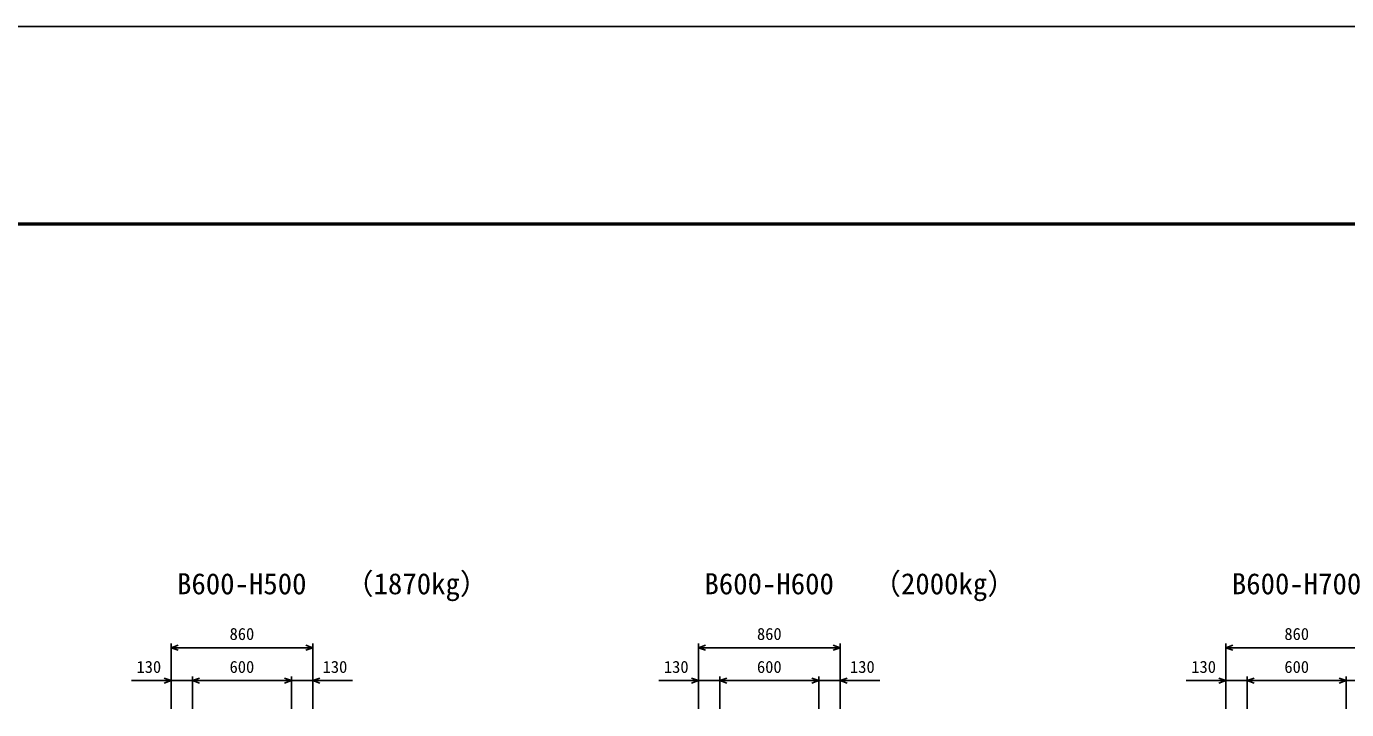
# Model space of a CAD drawing. Units: millimetres, scale not verified. Extents: x -50400 to 50400, y -17820 to 17820.
# Drawn here: x 8852 to 16862, y 13673 to 17820 of the extents above; entities that cross this region are included whole.
import ezdxf
from ezdxf.enums import TextEntityAlignment as Align

# ---------------------------------------------------------------- set-up
doc = ezdxf.new("R2010")
doc.units = ezdxf.units.MM
doc.header["$LTSCALE"] = 60
for name, color, linetype, lineweight in [('0-0_DIM', 7, 'Continuous', 25), ('0-1_Defpoints', 5, 'Continuous', 25), ('0-7_TXT', 7, 'Continuous', 25), ('0-8_WAKU', 3, 'Continuous', 25)]:
    doc.layers.add(name, color=color, linetype=linetype, lineweight=lineweight)
doc.styles.add('ＭＳ ゴシック', font='')
doc.styles.get('ＭＳ ゴシック').set_extended_font_data('MS Gothic')

msp = doc.modelspace()

# ---------------------------------------------------------------- linework, layer by layer
at = {"layer": '0-0_DIM'}
for p, q in [((9729.98, 14073.78), (9729.98, 13676.89)), ((10589.98, 14048.78), (9729.98, 14048.78)), ((10589.98, 14073.78), (10589.98, 13676.89)), ((12929.98, 14073.78), (12929.98, 13676.89)), ((13789.98, 14048.78), (12929.98, 14048.78)), ((13789.98, 14073.78), (13789.98, 13676.89)), ((16129.98, 14073.78), (16129.98, 13676.89)), ((16989.98, 14048.78), (16129.98, 14048.78)), ((9859.98, 13873.78), (9859.98, 13676.89)), ((10459.98, 13873.78), (10459.98, 13676.89)), ((13059.98, 13873.78), (13059.98, 13676.89)), ((13659.98, 13873.78), (13659.98, 13676.89)), ((16259.98, 13873.78), (16259.98, 13676.89)), ((16859.98, 13873.78), (16859.98, 13676.89)), ((9489.24, 13848.78), (9729.98, 13848.78)), ((9859.98, 13848.78), (9729.98, 13848.78)), ((10459.98, 13848.78), (9859.98, 13848.78)), ((10459.98, 13848.78), (10589.98, 13848.78)), ((10830.73, 13848.78), (10589.98, 13848.78)), ((12689.24, 13848.78), (12929.98, 13848.78)), ((13059.98, 13848.78), (12929.98, 13848.78)), ((13659.98, 13848.78), (13059.98, 13848.78)), ((13659.98, 13848.78), (13789.98, 13848.78)), ((14030.73, 13848.78), (13789.98, 13848.78)), ((15889.24, 13848.78), (16129.98, 13848.78)), ((16259.98, 13848.78), (16129.98, 13848.78)), ((16859.98, 13848.78), (16259.98, 13848.78)), ((16859.98, 13848.78), (16989.98, 13848.78))]:
    msp.add_line(p, q, dxfattribs=at)
for points in [[(9772.27, 14064.17), (9729.98, 14048.78), (9772.27, 14033.39)], [(10547.7, 14064.17), (10589.98, 14048.78), (10547.7, 14033.39)], [(12972.27, 14064.17), (12929.98, 14048.78), (12972.27, 14033.39)], [(13747.7, 14064.17), (13789.98, 14048.78), (13747.7, 14033.39)], [(16172.27, 14064.17), (16129.98, 14048.78), (16172.27, 14033.39)], [(9687.7, 13864.17), (9729.98, 13848.78), (9687.7, 13833.39)], [(9902.27, 13864.17), (9859.98, 13848.78), (9902.27, 13833.39)], [(10417.7, 13864.17), (10459.98, 13848.78), (10417.7, 13833.39)], [(10632.27, 13864.17), (10589.98, 13848.78), (10632.27, 13833.39)], [(12887.7, 13864.17), (12929.98, 13848.78), (12887.7, 13833.39)], [(13102.27, 13864.17), (13059.98, 13848.78), (13102.27, 13833.39)], [(13617.7, 13864.17), (13659.98, 13848.78), (13617.7, 13833.39)], [(13832.27, 13864.17), (13789.98, 13848.78), (13832.27, 13833.39)], [(16087.7, 13864.17), (16129.98, 13848.78), (16087.7, 13833.39)], [(16302.27, 13864.17), (16259.98, 13848.78), (16302.27, 13833.39)], [(16817.7, 13864.17), (16859.98, 13848.78), (16817.7, 13833.39)]]:
    msp.add_lwpolyline(points, dxfattribs=at)
at = {"layer": '0-1_Defpoints'}
msp.add_lwpolyline([(0, -17820), (50400, -17820), (50400, 17820), (0, 17820)], close=True, dxfattribs=at)
at = {"layer": '0-8_WAKU', "lineweight": 50}
msp.add_lwpolyline([(1200, -16620), (49200, -16620), (49200, 16620), (1200, 16620)], close=True, dxfattribs=at)

# ---------------------------------------------------------------- texts
at = {"layer": '0-0_DIM', "style": 'ＭＳ ゴシック'}
for s, p in [('860', (10084.98, 14073.78)), ('860', (13284.98, 14073.78)), ('860', (16484.98, 14073.78)), ('130', (9520.34, 13873.78)), ('600', (10084.98, 13873.78)), ('130', (10649.62, 13873.78)), ('130', (12720.34, 13873.78)), ('600', (13284.98, 13873.78)), ('130', (13849.62, 13873.78)), ('130', (15920.34, 13873.78)), ('600', (16484.98, 13873.78))]:
    msp.add_text(s, height=73.31, dxfattribs=at).set_placement(p, align=Align.BOTTOM_LEFT)
at = {"layer": '0-7_TXT', "style": 'ＭＳ ゴシック'}
for s, p in [('B600-H500', (9766.23, 14334.39)), ('（1870kg）', (10783.57, 14334.39)), ('B600-H600', (12966.23, 14334.39)), ('（2000kg）', (13983.57, 14334.39)), ('B600-H700', (16166.23, 14334.39))]:
    msp.add_text(s, height=128.3, dxfattribs=at).set_placement(p, align=Align.BOTTOM_LEFT)

doc.saveas('drawing.dxf')
